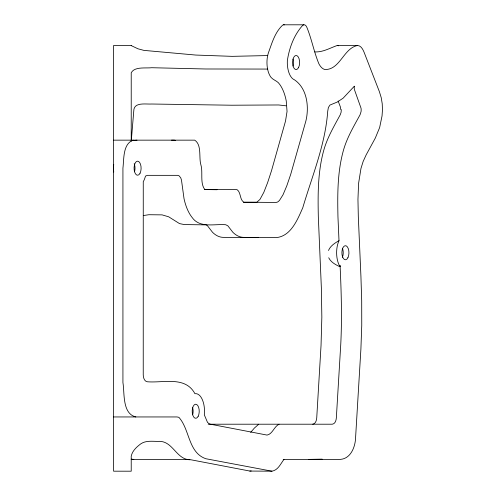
<?xml version="1.0" encoding="UTF-8"?>
<svg xmlns="http://www.w3.org/2000/svg" width="496" height="496" viewBox="0 0 496 496"><rect width="100%" height="100%" fill="white"/><g stroke="black" fill="none" stroke-linecap="round" stroke-linejoin="round"><path stroke-width="0.74" d="M328.699 257.759C330.875 262.198 335.488 264.69 339.785 266.687L340.076 265.416C341.322 292.051 342.122 318.748 340.696 345.39L336.344 417.892C336.152 420.372 335.209 423.857 332.301 424.21L208.196 424.21M340.045 266.687A17.614 8.804 -90 0 1 338.997 240.696L337.956 216.783C337.466 194.289 337.379 171.331 343.666 149.525C347.287 137.144 353.933 126.034 360.059 114.787L361.038 111.705A6.138 3.069 -90 0 0 361.032 108.178L354.349 89.392A6.138 3.069 -90 0 1 354.361 86.161L343.114 98.189L337.274 102.046L329.952 105.065L328.383 107.489L327.726 111.178C325.388 144.516 312.127 175.993 302.771 207.774C297.507 219.592 290.954 236.406 276.012 237.64L243.598 237.361A49.166 24.583 90 0 1 232.86 232.283L227.869 225.829L225.723 224.744C214.644 223.727 199.776 228.451 192.138 217.49A41.676 20.838 90 0 1 184.028 198.673L181.474 180.048L180.724 177.804L178.982 175.739L177.636 175.342L147.306 175.342L145.452 176.117A17.614 8.804 -90 0 1 143.263 181.666L143.239 374.722C143.294 377.406 144.144 381.312 147.306 381.765C163.544 383.11 185.374 375.807 194.94 393.712A17.614 8.804 -90 0 1 204.327 414.885L207.57 422.511L209.709 424.074L267.028 435.079C272.484 434.174 274.083 426.51 279.068 424.21M131.279 140.932L133.753 111.178C133.616 101.767 145.65 104.408 151.702 104.017L231.657 105.22L278.64 104.966L286.043 105.815M328.476 250.492C330.379 245.886 334.819 243.034 338.997 240.696M131.223 45.601L137.931 48.782L143.883 50.381L195.765 55.056L232.153 56.352L267.747 55.558M283.966 459.395C280.593 463.816 278.058 470.22 271.926 471.188L249.829 471.057L190.904 459.773C176.75 460.362 173.327 441.62 159.675 441.347C153.394 441.651 146.382 440.026 140.802 443.839C136.648 446.915 132.24 450.938 131.223 456.227L131.223 471.2L113.609 471.188L113.609 45.465L131.291 45.465M250.678 432.394L254.374 428.073L258.732 424.21M133.04 140.517L136.995 140.157M143.381 215.555L148.837 214.718L162.093 214.873L168.683 216.808L179.502 223.597L184.264 224.57L206.125 224.874L207.533 225.829L212.505 232.271A49.172 24.583 -90 0 0 223.256 237.361L255.669 237.64L258.249 237.317M312.722 424.21C315.623 423.844 316.535 420.36 316.733 417.892L321.042 345.39L321.842 317.18L321.365 287.94L318.327 216.783C317.837 194.289 317.75 171.343 323.987 149.532C327.565 137.163 334.155 126.04 340.231 114.787L341.074 112.4L341.322 109.616L340.771 109.616L340.361 106.857L338.142 101.035M133.281 140.157C122.741 143.654 124.056 159.191 122.927 168.2L122.927 382.602C124.707 392.906 122.059 413.652 135.83 416.95M314.824 51.906C322.97 52.34 329.995 47.982 337.268 45.471L357.666 45.465C361.156 45.806 362.892 49.389 364.083 52.254L379.372 91.636L381.232 97.675L382.23 103.769L382.466 109.876L382.044 115.934L379.632 127.584L375.298 138.093L366.135 154.932L363.14 161.485L360.97 168.442L358.589 183.371L357.951 199.448L358.317 216.616L360.933 276.532L361.696 300.849L361.751 325.357L360.902 349.029L355.62 437.094C355.452 447.02 350.449 460.059 338.501 459.395L283.197 459.395M357.666 45.465C343.517 48.062 340.2 69.998 324.818 69.533C322.028 68.739 320.199 66.272 318.897 63.823C313.987 52.037 311.755 39.296 306.912 27.46A7.043 3.522 90 0 0 302.411 25.687C293.886 35.247 289.23 48.106 287.351 60.642A17.788 8.891 -90 0 0 289.038 73.03A17.769 8.885 90 0 0 294.481 79.831C307.191 88.449 309.312 107.018 305.858 121.086L290.693 174.412L286.787 185.857L283.005 194.804L279.434 200.496L277.735 201.965L276.111 202.455L243.796 202.176C239.568 199.708 241.087 192.312 237.063 189.652L204.699 189.379C199.826 182.925 203.149 172.18 200.868 164.759C198.673 157.418 202.002 144.981 194.73 140.157L113.609 140.157M322.183 459.135L308.915 459.395M249.829 471.057L251.23 470.971M171.498 140.157L174.356 140.151L175.646 140.616M283.507 24.8L303.843 24.8M267.759 69.068L205.828 68.987L151.702 67.723C145.533 68.423 134.521 66.421 131.223 72.782L131.223 140.895M113.609 416.95L177.047 416.95L178.87 417.322C189.894 429.443 188.077 452.625 205.865 458.738L271.926 471.188M133.815 459.395L131.223 459.147M131.223 459.395L189.881 459.395M204.395 189.559L217.043 189.732M243.462 202.343L256.81 202.256L259.985 199.392L263.81 192.367L267.617 182.64L271.548 170.593L285.516 121.08L287.048 111.426L286.248 100.955A35.371 17.689 -90 0 0 279.701 84.382C277.673 80.966 273.55 80.284 271.083 77.432A17.62 8.81 90 0 1 268.516 52.514C271.969 43.115 274.741 32.916 282.075 25.687A7.043 3.522 -90 0 1 284.369 24.868M337.268 45.471L338.725 45.781M342.426 248.211A7.043 3.522 -90 0 1 342.426 257.269M192.659 407.737A7.043 3.522 -90 0 1 192.659 414.78M293.055 58.999A7.043 3.522 90 0 1 293.055 66.042M134.187 163.668A7.043 3.522 -90 0 1 134.54 171.721M113.739 172.038A17.614 8.804 -90 0 1 113.609 170.599L113.609 165.794A17.614 8.804 90 0 1 113.739 164.387M347.913 257.722A7.043 3.522 -90 0 0 346.332 245.935A7.043 3.522 -90 0 0 342.017 254.566A7.043 3.522 -90 0 0 347.913 257.722M198.202 416.237A7.043 3.522 -90 0 0 196.621 404.451A7.043 3.522 -90 0 0 192.312 413.081A7.043 3.522 -90 0 0 198.202 416.237M298.598 67.499A7.043 3.522 -90 0 0 297.017 55.713A7.043 3.522 -90 0 0 292.702 64.344A7.043 3.522 -90 0 0 298.598 67.499M140.077 173.178A7.043 3.522 -90 0 0 138.502 161.392A7.043 3.522 -90 0 0 134.187 170.023A7.043 3.522 -90 0 0 140.077 173.178"/></g></svg>
